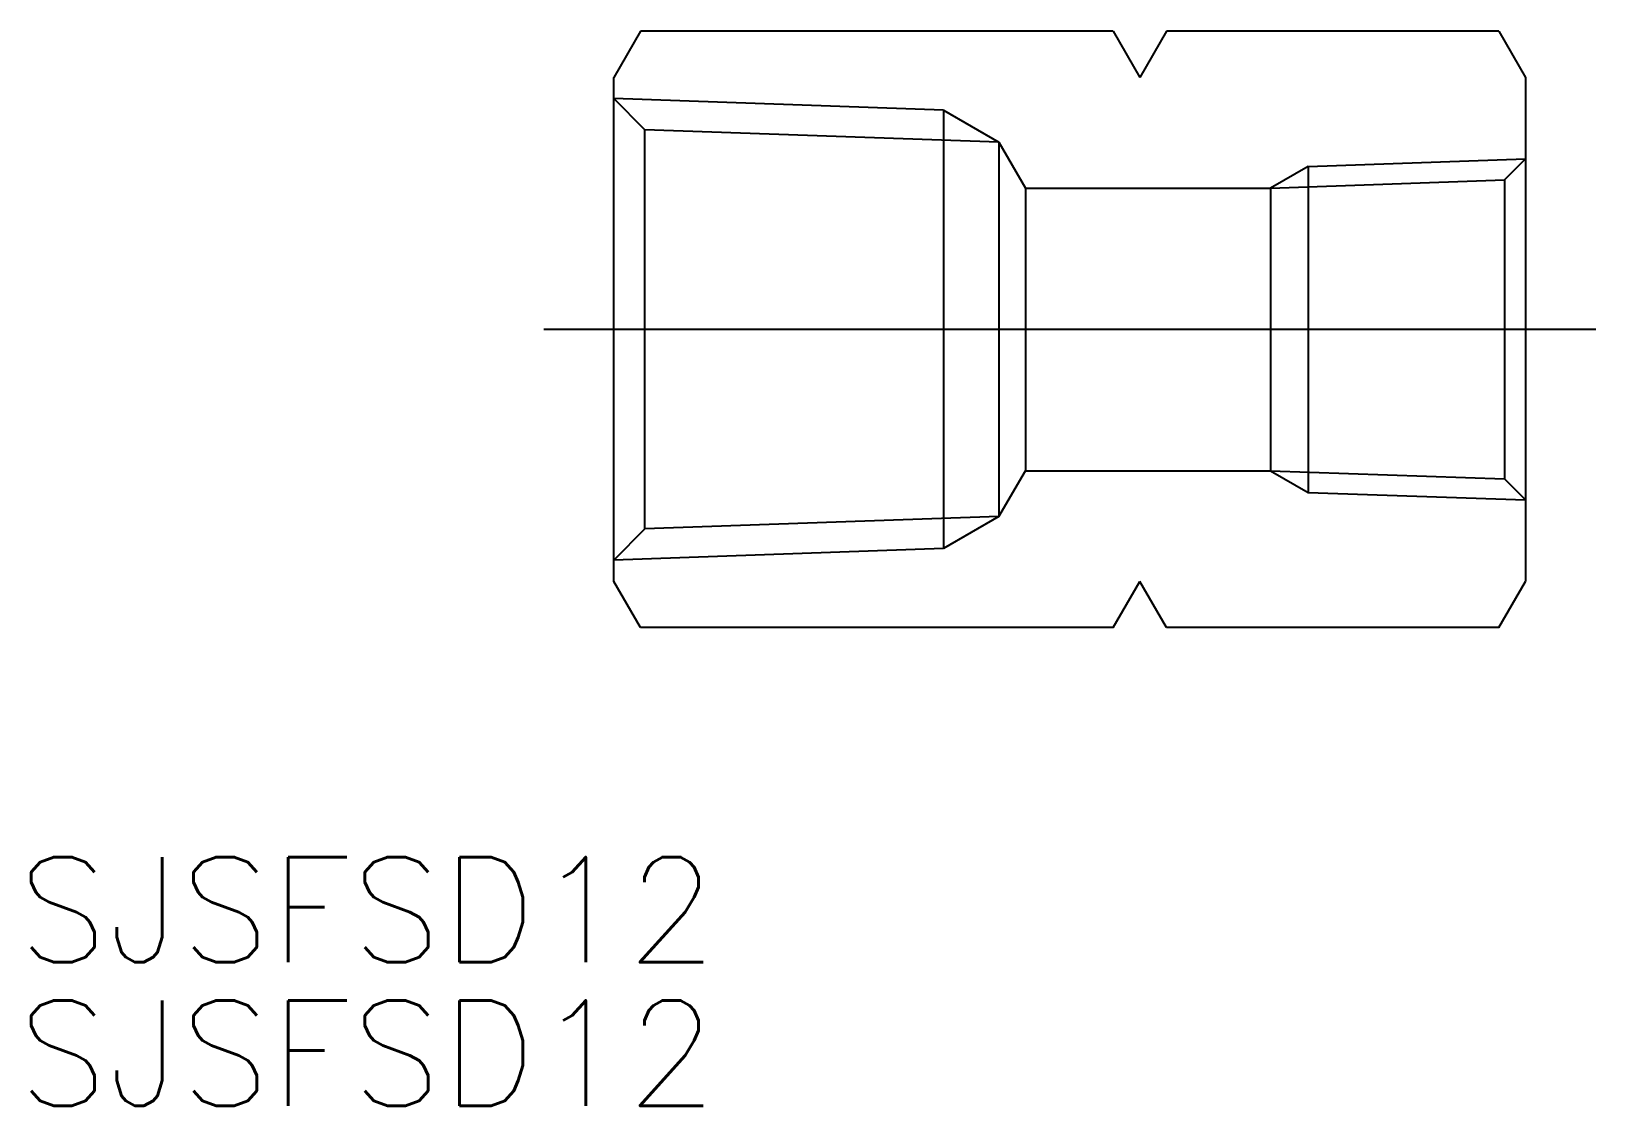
# Model space of a CAD drawing. Extents: x -42.6 to 2, y -22.1 to 8.5.
import ezdxf

# ---------------------------------------------------------------- set-up
doc = ezdxf.new("R2010")
doc.units = 0
doc.linetypes.add('CENTER', pattern=[50.8, 31.75, -6.35, 6.35, -6.35])
doc.layers.get('0').update_dxf_attribs({"linetype": 'CONTINUOUS'})
doc.layers.add('CENTER', color=1, linetype='CENTER')
doc.styles.get("Standard").update_dxf_attribs({"font": 'txt.shx', "height": 3, "bigfont": 'bigfont.shx'})

msp = doc.modelspace()

# ---------------------------------------------------------------- linework, layer by layer
at = {"color": 7, "linetype": 'CONTINUOUS'}
for p, q in [((-25.241, 8.5), (-26, 7.185)), ((-11.759, 8.5), (-25.241, 8.5)), ((-11.759, 8.5), (-11, 7.185)), ((-10.241, 8.5), (-11, 7.185)), ((-0.759, 8.5), (-10.241, 8.5)), ((-0.759, 8.5), (0, 7.185)), ((-26, -7.185), (-26, 7.185)), ((0, 7.185), (0, -7.185)), ((-25.113, 5.692), (-26, 6.579)), ((-16.6, 6.25), (-16.6, -6.25)), ((-25.113, -5.692), (-25.113, 5.692)), ((-15.022, 5.339), (-25.113, 5.692)), ((-15.022, 5.339), (-15.022, -5.339)), ((-15.022, 5.339), (-14.266, 4.029)), ((-6.2, 4.647), (-6.2, -4.647)), ((-0.602, 4.262), (0, 4.864)), ((-14.266, 4.029), (-7.271, 4.029)), ((-14.266, 4.029), (-14.266, -4.029)), ((-7.271, 4.029), (-0.602, 4.262)), ((-7.271, 4.029), (-7.271, -4.029)), ((-0.602, 4.262), (-0.602, -4.262)), ((-15.022, -5.339), (-14.266, -4.029)), ((-14.266, -4.029), (-7.271, -4.029)), ((-7.271, -4.029), (-0.602, -4.262)), ((-0.602, -4.262), (0, -4.864)), ((-15.022, -5.339), (-25.113, -5.692)), ((-25.113, -5.692), (-26, -6.579)), ((-25.241, -8.5), (-26, -7.185)), ((-11.759, -8.5), (-11, -7.185)), ((-10.241, -8.5), (-11, -7.185)), ((-0.759, -8.5), (0, -7.185)), ((-11.759, -8.5), (-25.241, -8.5)), ((-0.759, -8.5), (-10.241, -8.5))]:
    msp.add_line(p, q, dxfattribs=at)
at = {"color": 3, "linetype": 'CONTINUOUS'}
for p, q in [((-16.6, 6.25), (-26, 6.579)), ((-16.6, 6.25), (-15.022, 5.339)), ((-6.2, 4.647), (-7.271, 4.029)), ((-6.2, 4.647), (0, 4.864)), ((-7.271, -4.029), (-6.2, -4.647)), ((-6.2, -4.647), (0, -4.864)), ((-15.022, -5.339), (-16.6, -6.25)), ((-16.6, -6.25), (-26, -6.579))]:
    msp.add_line(p, q, dxfattribs=at)
at = {"layer": 'CENTER', "color": 1, "linetype": 'CENTER'}
msp.add_line((2, 0), (-28, 0), dxfattribs=at)

# ---------------------------------------------------------------- texts
at = {"color": 7, "linetype": 'CONTINUOUS'}
for p in [(-43, -18.047), (-43, -22.137)]:
    msp.add_text('SJSFSD12', height=3, dxfattribs=at).set_placement(p)

doc.saveas('drawing.dxf')
